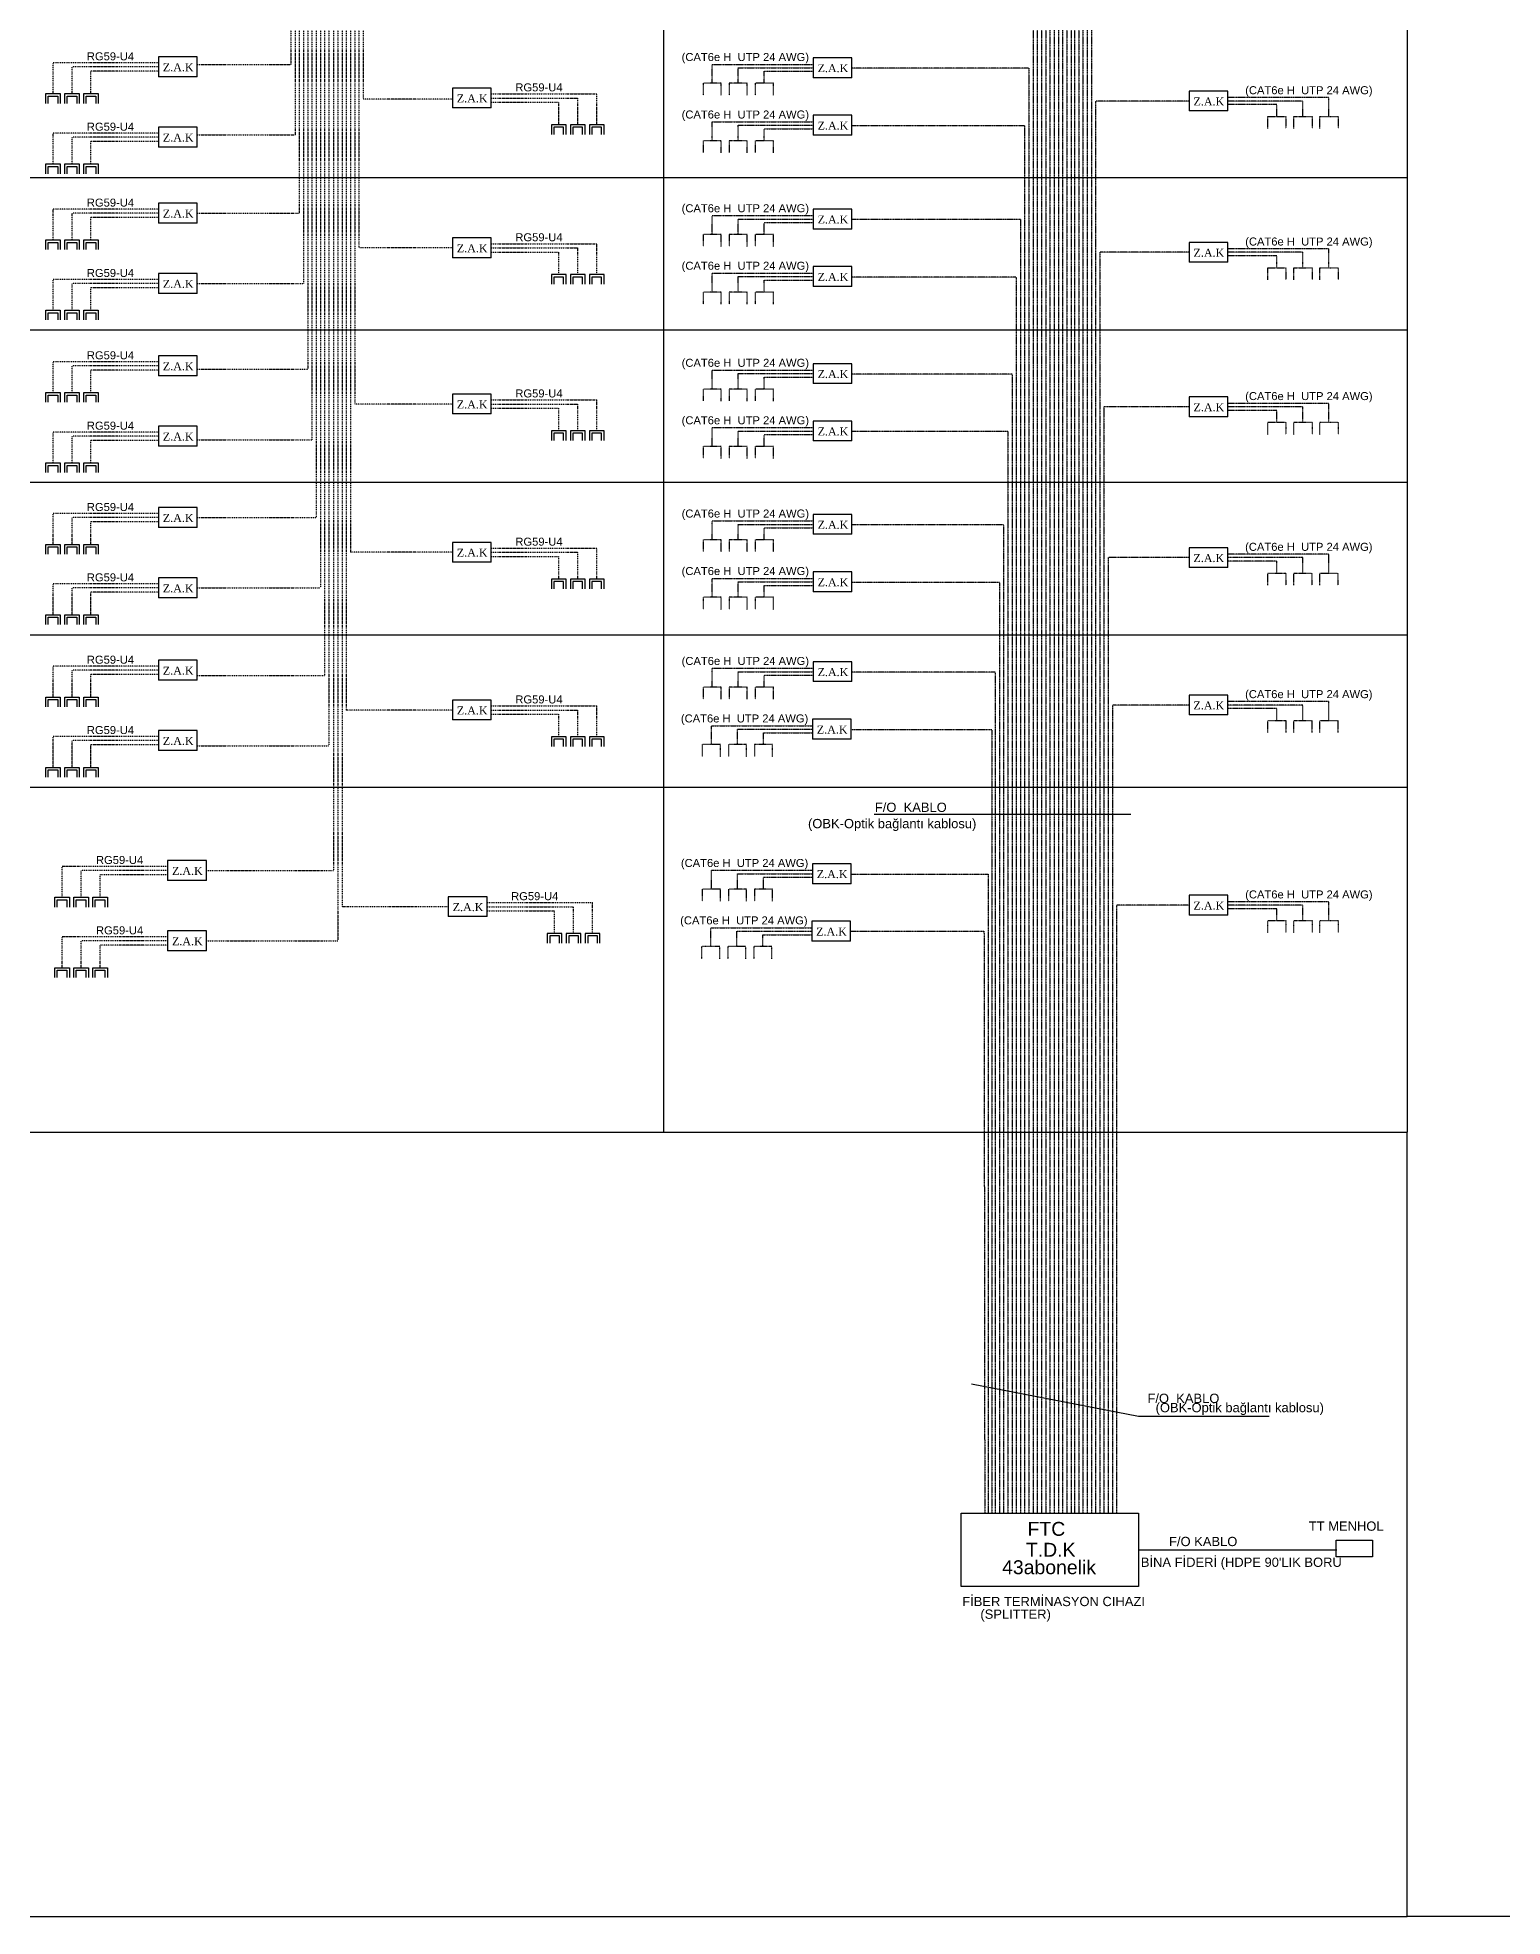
# Model space of a CAD drawing. Header units: millimetres. Extents: x 3395 to 31170, y 2853 to 7104.
# Drawn here: x 23664 to 25769, y 2853 to 5553 of the extents above; entities that cross this region are included whole.
import ezdxf

# ---------------------------------------------------------------- set-up
doc = ezdxf.new("R2010")
doc.units = ezdxf.units.MM
doc.linetypes.add('DASHDOTX2', pattern=[50.8, 25.4, -12.7, 0, -12.7])
doc.linetypes.add('DIVIDE', pattern=[1.25, 0.5, -0.25, 0, -0.25, 0, -0.25])
for name, color, linetype in [('AnaHat', 11, 'Continuous'), ('NORMAL', 70, 'Continuous'), ('Telefon', 3, 'DIVIDE'), ('Televizyon', 255, 'DASHDOTX2'), ('YazılarY.', 7, 'Continuous')]:
    doc.layers.add(name, color=color, linetype=linetype)
doc.layers.add('Tablo', color=7, linetype='Continuous', true_color=0xff7f7f)
doc.styles.add('ALT', font='times.ttf', dxfattribs={"height": 20})
doc.styles.get("Standard").update_dxf_attribs({"font": 'arial.ttf'})
doc.styles.add('TXTX', font='arial.ttf')

# ---------------------------------------------------------------- blocks, each defined once
blk = doc.blocks.new('ZAK')
at = {"layer": 'NORMAL'}
for p, q in [((45204.5, -30454), (45158.5, -30454)), ((45158.5, -30454), (45158.5, -30477.6)), ((45204.5, -30477.6), (45204.5, -30454)), ((45204.5, -30477.6), (45158.5, -30477.6))]:
    blk.add_line(p, q, dxfattribs=at)
at = {"layer": 'NORMAL', "style": 'ALT'}
blk.add_text('Z.A.K', height=9.45, dxfattribs=at).set_placement((45163.7, -30471))

msp = doc.modelspace()

# ---------------------------------------------------------------- linework, layer by layer
at = {"layer": 'AnaHat'}
msp.add_lwpolyline([(25631.8, 7103.9), (31170.4, 7103.9), (31170.4, 2853.1), (25631.8, 2853.1)], dxfattribs=at)
at = {"layer": 'Tablo', "linetype": 'ByBlock'}
for p, q in [((24563.4, 7103.9), (24563.4, 3979.8)), ((25631.8, 7103.9), (25631.8, 3979.8)), ((17488.7, 5351.9), (25631.8, 5351.9)), ((17488.7, 5132.9), (25631.8, 5132.9)), ((17488.7, 4913.9), (25631.8, 4913.9)), ((17488.7, 4694.9), (25631.8, 4694.9)), ((17488.7, 4475.9), (25631.8, 4475.9)), ((17488.7, 3979.8), (25631.8, 3979.8))]:
    msp.add_line(p, q, dxfattribs=at)
at = {"layer": 'Tablo', "color": 11, "true_color": 0xff8088}
for p, q in [((25631.8, 2853.1), (25631.8, 3979.8)), ((17488.7, 2853.1), (25631.8, 2853.1))]:
    msp.add_line(p, q, dxfattribs=at)
at = {"layer": 'Telefon', "ltscale": 0.05}
for p, q in [((25148.9, 6611.8), (25148.9, 3432.4)), ((25153.9, 6564.8), (25153.9, 3432.4)), ((25142.8, 6529.2), (25142.8, 3432.4)), ((25136.8, 6392.5), (25136.8, 3432.4)), ((25159.9, 6345.4), (25159.9, 3432.4)), ((25130.7, 6309.9), (25130.7, 3432.4)), ((25124.7, 6173.1), (25124.7, 3432.4)), ((25166, 6126.1), (25166, 3432.4)), ((25118.6, 6090.5), (25118.6, 3432.4)), ((25112.6, 5949), (25112.6, 3432.4)), ((25172, 5901.9), (25172, 3432.4)), ((25106.5, 5866.4), (25106.5, 3432.4)), ((25100.5, 5729.8), (25100.5, 3432.4)), ((25178.1, 5682.7), (25178.1, 3432.4)), ((25094.4, 5647.2), (25094.4, 3432.4)), ((24633.4, 5514.4), (24778.6, 5514.4)), ((24670.8, 5509.4), (24778.6, 5509.4)), ((25088.4, 5508.7), (24834.2, 5508.7)), ((25088.4, 5508.7), (25088.4, 3432.4)), ((24708.2, 5504.4), (24778.6, 5504.4)), ((25184.1, 5461.6), (25184.1, 3432.4)), ((25318.5, 5461.6), (25184.1, 5461.6)), ((25519.4, 5466.6), (25374.2, 5466.6)), ((25482, 5461.6), (25374.2, 5461.6)), ((25444.6, 5456.6), (25374.2, 5456.6)), ((24633.4, 5431.8), (24778.6, 5431.8)), ((24670.8, 5426.8), (24778.6, 5426.8)), ((24708.2, 5421.8), (24778.6, 5421.8)), ((25082.3, 5426.1), (24834.2, 5426.1)), ((25082.3, 5426.1), (25082.3, 3432.4)), ((24633.4, 5297), (24778.6, 5297)), ((24670.8, 5292), (24778.6, 5292)), ((24708.2, 5287), (24778.6, 5287)), ((25076.3, 5291.3), (24834.2, 5291.3)), ((25076.3, 5291.3), (25076.3, 3432.4)), ((25190.2, 5244.3), (25190.2, 3432.4)), ((25318.5, 5244.3), (25190.2, 5244.3)), ((25519.4, 5249.3), (25374.2, 5249.3)), ((25482, 5244.3), (25374.2, 5244.3)), ((25444.6, 5239.3), (25374.2, 5239.3)), ((24633.4, 5214.5), (24778.6, 5214.5)), ((24670.8, 5209.5), (24778.6, 5209.5)), ((24708.2, 5204.5), (24778.6, 5204.5)), ((25070.2, 5208.7), (24834.2, 5208.7)), ((25070.2, 5208.7), (25070.2, 3432.4)), ((24633.4, 5075), (24778.6, 5075)), ((24670.8, 5070), (24778.6, 5070)), ((24708.2, 5065), (24778.6, 5065)), ((25064.2, 5069.3), (24834.2, 5069.3)), ((25064.2, 5069.3), (25064.2, 3432.4)), ((25196.2, 5022.2), (25196.2, 3432.4)), ((25318.5, 5022.2), (25196.2, 5022.2)), ((25519.4, 5027.2), (25374.2, 5027.2)), ((25482, 5022.2), (25374.2, 5022.2)), ((25444.6, 5017.2), (25374.2, 5017.2)), ((24633.4, 4992.4), (24778.6, 4992.4)), ((24670.8, 4987.4), (24778.6, 4987.4)), ((24708.2, 4982.4), (24778.6, 4982.4)), ((25058.1, 4986.7), (24834.2, 4986.7)), ((25058.1, 4986.7), (25058.1, 3432.4)), ((24633.4, 4858.3), (24778.6, 4858.3)), ((24670.8, 4853.3), (24778.6, 4853.3)), ((24708.2, 4848.3), (24778.6, 4848.3)), ((25052.1, 4852.6), (24834.2, 4852.6)), ((25052.1, 4852.6), (25052.1, 3432.4)), ((25519.4, 4810.6), (25374.2, 4810.6)), ((25202.3, 4805.6), (25202.3, 3432.4)), ((25318.5, 4805.6), (25202.3, 4805.6)), ((25481.9, 4805.6), (25374.2, 4805.6)), ((25444.5, 4800.6), (25374.2, 4800.6)), ((24633.4, 4775.7), (24778.6, 4775.7)), ((24670.8, 4770.7), (24778.6, 4770.7)), ((24708.2, 4765.7), (24778.6, 4765.7)), ((25046, 4770), (24834.2, 4770)), ((25046, 4770), (25046, 3432.4)), ((24633.4, 4646.6), (24778.6, 4646.6)), ((24670.8, 4641.6), (24778.6, 4641.6)), ((24708.2, 4636.6), (24778.6, 4636.6)), ((25040, 4640.9), (24834.2, 4640.9)), ((25040, 4640.9), (25040, 3432.4)), ((25208.3, 4593.8), (25208.3, 3432.4)), ((25318.5, 4593.8), (25208.3, 4593.8)), ((25519.4, 4598.8), (25374.2, 4598.8)), ((25481.9, 4593.8), (25374.2, 4593.8)), ((24632.3, 4564), (24777.5, 4564)), ((25444.5, 4588.8), (25374.2, 4588.8)), ((24669.8, 4559), (24777.5, 4559)), ((24707.2, 4554), (24777.5, 4554)), ((25035, 4558.3), (24833.2, 4558.3)), ((25035, 4558.3), (25035, 3432.4)), ((24632.3, 4356.3), (24777.5, 4356.3)), ((24669.8, 4351.3), (24777.5, 4351.3)), ((24833.2, 4350.6), (25030, 4350.6)), ((25030, 4350.6), (25030, 3432.4)), ((24707.2, 4346.3), (24777.5, 4346.3)), ((25214.4, 4306.1), (25214.4, 3432.4)), ((25318.6, 4306.1), (25214.4, 4306.1)), ((25519.4, 4311.1), (25374.2, 4311.1)), ((25482, 4306.1), (25374.2, 4306.1)), ((25444.6, 4301.1), (25374.2, 4301.1)), ((24631.3, 4273.7), (24776.5, 4273.7)), ((24668.7, 4268.7), (24776.5, 4268.7)), ((24832.2, 4268.7), (25023.9, 4268.7)), ((25023.9, 4268.7), (25025, 3432.4)), ((24706.2, 4263.7), (24776.5, 4263.7))]:
    msp.add_line(p, q, dxfattribs=at)
at = {"layer": 'Telefon'}
for p, q in [((24633.4, 5487.3), (24633.4, 5514.4)), ((24670.8, 5487.3), (24670.8, 5509.4)), ((24646.4, 5487.3), (24620.3, 5487.3)), ((24620.3, 5487.3), (24620.3, 5469.9)), ((24646.4, 5469.9), (24646.4, 5487.3)), ((24683.9, 5487.3), (24657.7, 5487.3)), ((24657.7, 5487.3), (24657.7, 5469.9)), ((24683.9, 5469.9), (24683.9, 5487.3)), ((24695.2, 5487.3), (24695.2, 5469.9)), ((24721.3, 5487.3), (24695.2, 5487.3)), ((24708.2, 5487.3), (24708.2, 5504.4)), ((24721.3, 5469.9), (24721.3, 5487.3)), ((25444.6, 5439.5), (25444.6, 5456.6)), ((25482, 5439.5), (25482, 5461.6)), ((25519.4, 5439.5), (25519.4, 5466.6)), ((24633.4, 5404.7), (24633.4, 5431.8)), ((24670.8, 5404.7), (24670.8, 5426.8)), ((25431.5, 5422.1), (25431.5, 5439.5)), ((25431.5, 5439.5), (25457.6, 5439.5)), ((25457.6, 5439.5), (25457.6, 5422.1)), ((25468.9, 5439.5), (25495.1, 5439.5)), ((25468.9, 5422.1), (25468.9, 5439.5)), ((25495.1, 5439.5), (25495.1, 5422.1)), ((25506.4, 5439.5), (25532.5, 5439.5)), ((25506.4, 5422.1), (25506.4, 5439.5)), ((25532.5, 5439.5), (25532.5, 5422.1)), ((24646.4, 5404.7), (24620.3, 5404.7)), ((24620.3, 5404.7), (24620.3, 5387.3)), ((24646.4, 5387.3), (24646.4, 5404.7)), ((24683.9, 5404.7), (24657.7, 5404.7)), ((24657.7, 5404.7), (24657.7, 5387.3)), ((24683.9, 5387.3), (24683.9, 5404.7)), ((24695.2, 5404.7), (24695.2, 5387.3)), ((24721.3, 5404.7), (24695.2, 5404.7)), ((24708.2, 5404.7), (24708.2, 5421.8)), ((24721.3, 5387.3), (24721.3, 5404.7)), ((24633.4, 5269.9), (24633.4, 5297)), ((24670.8, 5269.9), (24670.8, 5292)), ((24646.4, 5269.9), (24620.3, 5269.9)), ((24620.3, 5269.9), (24620.3, 5252.5)), ((24646.4, 5252.5), (24646.4, 5269.9)), ((24683.9, 5269.9), (24657.7, 5269.9)), ((24657.7, 5269.9), (24657.7, 5252.5)), ((24683.9, 5252.5), (24683.9, 5269.9)), ((24695.2, 5269.9), (24695.2, 5252.5)), ((24721.3, 5269.9), (24695.2, 5269.9)), ((24708.2, 5269.9), (24708.2, 5287)), ((24721.3, 5252.5), (24721.3, 5269.9)), ((25444.6, 5222.2), (25444.6, 5239.3)), ((25482, 5222.2), (25482, 5244.3)), ((25519.4, 5222.2), (25519.4, 5249.3)), ((24633.4, 5187.3), (24633.4, 5214.5)), ((25431.5, 5204.7), (25431.5, 5222.2)), ((25431.5, 5222.2), (25457.6, 5222.2)), ((25457.6, 5222.2), (25457.6, 5204.7)), ((25468.9, 5222.2), (25495.1, 5222.2)), ((25468.9, 5204.7), (25468.9, 5222.2)), ((25495.1, 5222.2), (25495.1, 5204.7)), ((25506.4, 5222.2), (25532.5, 5222.2)), ((25506.4, 5204.7), (25506.4, 5222.2)), ((25532.5, 5222.2), (25532.5, 5204.7)), ((24646.4, 5187.3), (24620.3, 5187.3)), ((24620.3, 5187.3), (24620.3, 5169.9)), ((24646.4, 5169.9), (24646.4, 5187.3)), ((24683.9, 5187.3), (24657.7, 5187.3)), ((24657.7, 5187.3), (24657.7, 5169.9)), ((24670.8, 5187.3), (24670.8, 5209.5)), ((24683.9, 5169.9), (24683.9, 5187.3)), ((24695.2, 5187.3), (24695.2, 5169.9)), ((24721.3, 5187.3), (24695.2, 5187.3)), ((24708.2, 5187.3), (24708.2, 5204.5)), ((24721.3, 5169.9), (24721.3, 5187.3)), ((24633.4, 5047.9), (24633.4, 5075)), ((24670.8, 5047.9), (24670.8, 5070)), ((24708.2, 5047.9), (24708.2, 5065)), ((24646.4, 5047.9), (24620.3, 5047.9)), ((24620.3, 5047.9), (24620.3, 5030.5)), ((24646.4, 5030.5), (24646.4, 5047.9)), ((24683.9, 5047.9), (24657.7, 5047.9)), ((24657.7, 5047.9), (24657.7, 5030.5)), ((24683.9, 5030.5), (24683.9, 5047.9)), ((24695.2, 5047.9), (24695.2, 5030.5)), ((24721.3, 5047.9), (24695.2, 5047.9)), ((24721.3, 5030.5), (24721.3, 5047.9)), ((25482, 5000.1), (25482, 5022.2)), ((25519.4, 5000.1), (25519.4, 5027.2)), ((25431.5, 4982.7), (25431.5, 5000.1)), ((25431.5, 5000.1), (25457.6, 5000.1)), ((25444.6, 5000.1), (25444.6, 5017.2)), ((25457.6, 5000.1), (25457.6, 4982.7)), ((25468.9, 5000.1), (25495.1, 5000.1)), ((25468.9, 4982.7), (25468.9, 5000.1)), ((25495.1, 5000.1), (25495.1, 4982.7)), ((25506.4, 5000.1), (25532.5, 5000.1)), ((25506.4, 4982.7), (25506.4, 5000.1)), ((25532.5, 5000.1), (25532.5, 4982.7)), ((24633.4, 4965.3), (24633.4, 4992.4)), ((24670.8, 4965.3), (24670.8, 4987.4)), ((24708.2, 4965.3), (24708.2, 4982.4)), ((24646.4, 4965.3), (24620.3, 4965.3)), ((24620.3, 4965.3), (24620.3, 4947.9)), ((24646.4, 4947.9), (24646.4, 4965.3)), ((24683.9, 4965.3), (24657.7, 4965.3)), ((24657.7, 4965.3), (24657.7, 4947.9)), ((24683.9, 4947.9), (24683.9, 4965.3)), ((24695.2, 4965.3), (24695.2, 4947.9)), ((24721.3, 4965.3), (24695.2, 4965.3)), ((24721.3, 4947.9), (24721.3, 4965.3)), ((24633.4, 4831.2), (24633.4, 4858.3)), ((24670.8, 4831.2), (24670.8, 4853.3)), ((24708.2, 4831.2), (24708.2, 4848.3)), ((24646.4, 4831.2), (24620.3, 4831.2)), ((24620.3, 4831.2), (24620.3, 4813.8)), ((24646.4, 4813.8), (24646.4, 4831.2)), ((24683.9, 4831.2), (24657.7, 4831.2)), ((24657.7, 4831.2), (24657.7, 4813.8)), ((24683.9, 4813.8), (24683.9, 4831.2)), ((24695.2, 4831.2), (24695.2, 4813.8)), ((24721.3, 4831.2), (24695.2, 4831.2)), ((24721.3, 4813.8), (24721.3, 4831.2)), ((25519.4, 4783.5), (25519.4, 4810.6)), ((25431.4, 4766), (25431.4, 4783.5)), ((25431.4, 4783.5), (25457.6, 4783.5)), ((25444.5, 4783.5), (25444.5, 4800.6)), ((25457.6, 4783.5), (25457.6, 4766)), ((25468.9, 4783.5), (25495, 4783.5)), ((25468.9, 4766), (25468.9, 4783.5)), ((25481.9, 4783.5), (25481.9, 4805.6)), ((25495, 4783.5), (25495, 4766)), ((25506.3, 4783.5), (25532.4, 4783.5)), ((25506.3, 4766), (25506.3, 4783.5)), ((25532.4, 4783.5), (25532.4, 4766)), ((24633.4, 4748.6), (24633.4, 4775.7)), ((24670.8, 4748.6), (24670.8, 4770.7)), ((24708.2, 4748.6), (24708.2, 4765.7)), ((24646.4, 4748.6), (24620.3, 4748.6)), ((24620.3, 4748.6), (24620.3, 4731.2)), ((24646.4, 4731.2), (24646.4, 4748.6)), ((24683.9, 4748.6), (24657.7, 4748.6)), ((24657.7, 4748.6), (24657.7, 4731.2)), ((24683.9, 4731.2), (24683.9, 4748.6)), ((24695.2, 4748.6), (24695.2, 4731.2)), ((24721.3, 4748.6), (24695.2, 4748.6)), ((24721.3, 4731.2), (24721.3, 4748.6)), ((24633.4, 4619.5), (24633.4, 4646.6)), ((24646.4, 4619.5), (24620.3, 4619.5)), ((24620.3, 4619.5), (24620.3, 4602.1)), ((24646.4, 4602.1), (24646.4, 4619.5)), ((24683.9, 4619.5), (24657.7, 4619.5)), ((24657.7, 4619.5), (24657.7, 4602.1)), ((24670.8, 4619.5), (24670.8, 4641.6)), ((24683.9, 4602.1), (24683.9, 4619.5)), ((24695.2, 4619.5), (24695.2, 4602.1)), ((24721.3, 4619.5), (24695.2, 4619.5)), ((24708.2, 4619.5), (24708.2, 4636.6)), ((24721.3, 4602.1), (24721.3, 4619.5)), ((25481.9, 4571.7), (25481.9, 4593.8)), ((25519.4, 4571.7), (25519.4, 4598.8)), ((24632.3, 4536.9), (24632.3, 4564)), ((25431.4, 4554.3), (25431.4, 4571.7)), ((25431.4, 4571.7), (25457.6, 4571.7)), ((25444.5, 4571.7), (25444.5, 4588.8)), ((25457.6, 4571.7), (25457.6, 4554.3)), ((25468.9, 4571.7), (25495, 4571.7)), ((25468.9, 4554.3), (25468.9, 4571.7)), ((25495, 4571.7), (25495, 4554.3)), ((25506.3, 4571.7), (25532.4, 4571.7)), ((25506.3, 4554.3), (25506.3, 4571.7)), ((25532.4, 4571.7), (25532.4, 4554.3)), ((24645.4, 4536.9), (24619.3, 4536.9)), ((24619.3, 4536.9), (24619.3, 4519.5)), ((24645.4, 4519.5), (24645.4, 4536.9)), ((24682.8, 4536.9), (24656.7, 4536.9)), ((24656.7, 4536.9), (24656.7, 4519.5)), ((24669.8, 4536.9), (24669.8, 4559)), ((24682.8, 4519.5), (24682.8, 4536.9)), ((24694.1, 4536.9), (24694.1, 4519.5)), ((24720.3, 4536.9), (24694.1, 4536.9)), ((24707.2, 4536.9), (24707.2, 4554)), ((24720.3, 4519.5), (24720.3, 4536.9)), ((24632.3, 4329.2), (24632.3, 4356.3)), ((24669.8, 4329.2), (24669.8, 4351.3)), ((24645.4, 4329.2), (24619.3, 4329.2)), ((24619.3, 4329.2), (24619.3, 4311.8)), ((24645.4, 4311.8), (24645.4, 4329.2)), ((24682.8, 4329.2), (24656.7, 4329.2)), ((24656.7, 4329.2), (24656.7, 4311.8)), ((24682.8, 4311.8), (24682.8, 4329.2)), ((24694.1, 4329.2), (24694.1, 4311.8)), ((24720.3, 4329.2), (24694.1, 4329.2)), ((24707.2, 4329.2), (24707.2, 4346.3)), ((24720.3, 4311.8), (24720.3, 4329.2)), ((25444.6, 4284), (25444.6, 4301.1)), ((25482, 4284), (25482, 4306.1)), ((25519.4, 4284), (25519.4, 4311.1)), ((24631.3, 4246.6), (24631.3, 4273.7)), ((24668.7, 4246.6), (24668.7, 4268.7)), ((25431.5, 4266.6), (25431.5, 4284)), ((25431.5, 4284), (25457.6, 4284)), ((25457.6, 4284), (25457.6, 4266.6)), ((25468.9, 4284), (25495.1, 4284)), ((25468.9, 4266.6), (25468.9, 4284)), ((25495.1, 4284), (25495.1, 4266.6)), ((25506.4, 4284), (25532.5, 4284)), ((25506.4, 4266.6), (25506.4, 4284)), ((25532.5, 4284), (25532.5, 4266.6)), ((24644.4, 4246.6), (24618.2, 4246.6)), ((24618.2, 4246.6), (24618.2, 4229.2)), ((24644.4, 4229.2), (24644.4, 4246.6)), ((24681.8, 4246.6), (24655.7, 4246.6)), ((24655.7, 4246.6), (24655.7, 4229.2)), ((24681.8, 4229.2), (24681.8, 4246.6)), ((24693.1, 4246.6), (24693.1, 4229.2)), ((24719.2, 4246.6), (24693.1, 4246.6)), ((24706.2, 4246.6), (24706.2, 4263.7)), ((24719.2, 4229.2), (24719.2, 4246.6))]:
    msp.add_line(p, q, dxfattribs=at)
at = {"layer": 'Televizyon', "ltscale": 0.05}
for p, q in [((24028.2, 6697.2), (24028.2, 5514.2)), ((24034.3, 6697.2), (24034.3, 5413.2)), ((24040.3, 6697.2), (24040.3, 5300.6)), ((24046.4, 6697.2), (24046.4, 5199.5)), ((24052.4, 6697.2), (24052.4, 5076.2)), ((24058.5, 6697.2), (24058.5, 4975.1)), ((24064.5, 6697.2), (24064.5, 4863.2)), ((24070.6, 6697.2), (24070.6, 4762.1)), ((24076.6, 6697.2), (24076.6, 4636.4)), ((24082.7, 6697.2), (24082.7, 4535.4)), ((24089.7, 6697.2), (24089.7, 4356)), ((24095.8, 6697.2), (24095.8, 4254.9)), ((24101.8, 6697.2), (24101.8, 4303.9)), ((24107.9, 6697.2), (24107.9, 4586.6)), ((24113.9, 6697.2), (24113.9, 4813.3)), ((24120, 6697.2), (24120, 5026.3)), ((24126, 6697.2), (24126, 5250.7)), ((24132.1, 6697.2), (24132.1, 5464.3)), ((23686.6, 5472.3), (23686.6, 5516.7)), ((23838.1, 5516.7), (23686.6, 5516.7)), ((23713.9, 5472.3), (23713.9, 5510.7)), ((23838.1, 5510.7), (23713.9, 5510.7)), ((23893.8, 5514.2), (24028.2, 5514.2)), ((23741.1, 5472.3), (23741.1, 5504.6)), ((23838.1, 5504.6), (23741.1, 5504.6)), ((24260.4, 5464.3), (24132.1, 5464.3)), ((24316.1, 5472.1), (24467.7, 5472.1)), ((24316.1, 5466), (24440.4, 5466)), ((24316.1, 5460), (24413.1, 5460)), ((24413.1, 5427.7), (24413.1, 5460)), ((24440.4, 5427.7), (24440.4, 5466)), ((24467.7, 5427.7), (24467.7, 5472.1)), ((23686.6, 5371.3), (23686.6, 5415.7)), ((23838.1, 5415.7), (23686.6, 5415.7)), ((23713.9, 5371.3), (23713.9, 5409.6)), ((23838.1, 5409.6), (23713.9, 5409.6)), ((23741.1, 5371.3), (23741.1, 5403.6)), ((23838.1, 5403.6), (23741.1, 5403.6)), ((23893.8, 5413.2), (24034.3, 5413.2)), ((23686.6, 5262.1), (23686.6, 5306.5)), ((23838.1, 5306.5), (23686.6, 5306.5)), ((23713.9, 5262.1), (23713.9, 5300.5)), ((23838.1, 5300.5), (23713.9, 5300.5)), ((23741.1, 5262.1), (23741.1, 5294.4)), ((23838.1, 5294.4), (23741.1, 5294.4)), ((23893.8, 5300.6), (24040.3, 5300.6)), ((24260.4, 5250.7), (24126, 5250.7)), ((24316.1, 5256.7), (24467.7, 5256.7)), ((24316.1, 5250.7), (24440.4, 5250.7)), ((24316.1, 5244.6), (24413.1, 5244.6)), ((24413.1, 5212.3), (24413.1, 5244.6)), ((24440.4, 5212.3), (24440.4, 5250.7)), ((24467.7, 5212.3), (24467.7, 5256.7)), ((23686.6, 5161), (23686.6, 5205.4)), ((23838.1, 5205.4), (23686.6, 5205.4)), ((23713.9, 5161), (23713.9, 5199.4)), ((23838.1, 5199.4), (23713.9, 5199.4)), ((23741.1, 5161), (23741.1, 5193.3)), ((23838.1, 5193.3), (23741.1, 5193.3)), ((23893.8, 5199.5), (24046.4, 5199.5)), ((23686.6, 5042.7), (23686.6, 5087.1)), ((23838.1, 5087.1), (23686.6, 5087.1)), ((23713.9, 5042.7), (23713.9, 5081.1)), ((23838.1, 5081.1), (23713.9, 5081.1)), ((23893.8, 5076.2), (24052.4, 5076.2)), ((23741.1, 5042.7), (23741.1, 5075)), ((23838.1, 5075), (23741.1, 5075)), ((24260.4, 5026.3), (24120, 5026.3)), ((24316.1, 5032.3), (24467.7, 5032.3)), ((24316.1, 5026.3), (24440.4, 5026.3)), ((24440.4, 4987.9), (24440.4, 5026.3)), ((24467.7, 4987.9), (24467.7, 5032.3)), ((24316.1, 5020.2), (24413.1, 5020.2)), ((24413.1, 4987.9), (24413.1, 5020.2)), ((23686.6, 4941.6), (23686.6, 4986.1)), ((23838.1, 4986.1), (23686.6, 4986.1)), ((23713.9, 4941.6), (23713.9, 4980)), ((23838.1, 4980), (23713.9, 4980)), ((23741.1, 4941.6), (23741.1, 4974)), ((23838.1, 4974), (23741.1, 4974)), ((23893.8, 4975.1), (24058.5, 4975.1)), ((23686.6, 4824.7), (23686.6, 4869.1)), ((23838.1, 4869.1), (23686.6, 4869.1)), ((23713.9, 4824.7), (23713.9, 4863.1)), ((23838.1, 4863.1), (23713.9, 4863.1)), ((23893.8, 4863.2), (24064.5, 4863.2)), ((23741.1, 4824.7), (23741.1, 4857)), ((23838.1, 4857), (23741.1, 4857)), ((24260.4, 4813.3), (24113.9, 4813.3)), ((24316.1, 4819.3), (24467.7, 4819.3)), ((24316.1, 4813.3), (24440.4, 4813.3)), ((24316.1, 4807.2), (24413.1, 4807.2)), ((24413.1, 4774.9), (24413.1, 4807.2)), ((24440.4, 4774.9), (24440.4, 4813.3)), ((24467.7, 4774.9), (24467.7, 4819.3)), ((23686.6, 4723.6), (23686.6, 4768)), ((23838.1, 4768), (23686.6, 4768)), ((23713.9, 4723.6), (23713.9, 4762)), ((23838.1, 4762), (23713.9, 4762)), ((23741.1, 4723.6), (23741.1, 4755.9)), ((23838.1, 4755.9), (23741.1, 4755.9)), ((23893.8, 4762.1), (24070.6, 4762.1)), ((23686.6, 4605.3), (23686.6, 4649.7)), ((23838.1, 4649.7), (23686.6, 4649.7)), ((23713.9, 4605.3), (23713.9, 4643.7)), ((23838.1, 4643.7), (23713.9, 4643.7)), ((23741.1, 4605.3), (23741.1, 4637.6)), ((23838.1, 4637.6), (23741.1, 4637.6)), ((23893.8, 4636.4), (24076.6, 4636.4)), ((24316.1, 4592.6), (24467.7, 4592.6)), ((24467.7, 4548.2), (24467.7, 4592.6)), ((24260.4, 4586.6), (24107.9, 4586.6)), ((24316.1, 4586.6), (24440.4, 4586.6)), ((24316.1, 4580.5), (24413.1, 4580.5)), ((24413.1, 4548.2), (24413.1, 4580.5)), ((24440.4, 4548.2), (24440.4, 4586.6)), ((23686.6, 4504.2), (23686.6, 4548.7)), ((23838.1, 4548.7), (23686.6, 4548.7)), ((23713.9, 4504.2), (23713.9, 4542.6)), ((23838.1, 4542.6), (23713.9, 4542.6)), ((23741.1, 4504.2), (23741.1, 4536.6)), ((23838.1, 4536.6), (23741.1, 4536.6)), ((23893.8, 4535.4), (24082.7, 4535.4)), ((23699.7, 4317.5), (23699.7, 4361.9)), ((23851.2, 4361.9), (23699.7, 4361.9)), ((23727, 4317.5), (23727, 4355.8)), ((23851.2, 4355.8), (23727, 4355.8)), ((23754.2, 4317.5), (23754.2, 4349.8)), ((23851.2, 4349.8), (23754.2, 4349.8)), ((23906.9, 4356), (24089.7, 4356)), ((24254.4, 4303.9), (24101.8, 4303.9)), ((24310, 4310), (24461.6, 4310)), ((24310, 4303.9), (24434.3, 4303.9)), ((24310, 4297.9), (24407, 4297.9)), ((24407, 4265.6), (24407, 4297.9)), ((24434.3, 4265.6), (24434.3, 4303.9)), ((24461.6, 4265.6), (24461.6, 4310)), ((23699.7, 4216.4), (23699.7, 4260.8)), ((23851.2, 4260.8), (23699.7, 4260.8)), ((23727, 4216.4), (23727, 4254.8)), ((23851.2, 4254.8), (23727, 4254.8)), ((23754.2, 4216.4), (23754.2, 4248.7)), ((23851.2, 4248.7), (23754.2, 4248.7)), ((23906.9, 4254.9), (24095.8, 4254.9))]:
    msp.add_line(p, q, dxfattribs=at)
at = {"layer": 'Televizyon'}
for p, q in [((23676.1, 5458.4), (23676.1, 5472.3)), ((23676.1, 5472.3), (23697, 5472.3)), ((23679.6, 5468.8), (23693.5, 5468.8)), ((23679.6, 5458.4), (23679.6, 5468.8)), ((23693.5, 5468.8), (23693.5, 5458.4)), ((23697, 5472.3), (23697, 5458.4)), ((23703.4, 5458.4), (23703.4, 5472.3)), ((23703.4, 5472.3), (23724.3, 5472.3)), ((23706.9, 5468.8), (23720.8, 5468.8)), ((23706.9, 5458.4), (23706.9, 5468.8)), ((23720.8, 5468.8), (23720.8, 5458.4)), ((23724.3, 5472.3), (23724.3, 5458.4)), ((23730.7, 5458.4), (23730.7, 5472.3)), ((23730.7, 5472.3), (23751.6, 5472.3)), ((23734.2, 5468.8), (23748.1, 5468.8)), ((23734.2, 5458.4), (23734.2, 5468.8)), ((23748.1, 5468.8), (23748.1, 5458.4)), ((23751.6, 5472.3), (23751.6, 5458.4)), ((24402.6, 5427.7), (24402.6, 5413.7)), ((24423.5, 5427.7), (24402.6, 5427.7)), ((24423.5, 5413.7), (24423.5, 5427.7)), ((24429.9, 5427.7), (24429.9, 5413.7)), ((24450.8, 5427.7), (24429.9, 5427.7)), ((24450.8, 5413.7), (24450.8, 5427.7)), ((24457.2, 5427.7), (24457.2, 5413.7)), ((24478.1, 5427.7), (24457.2, 5427.7)), ((24478.1, 5413.7), (24478.1, 5427.7)), ((24420, 5424.2), (24406.1, 5424.2)), ((24406.1, 5424.2), (24406.1, 5413.7)), ((24420, 5413.7), (24420, 5424.2)), ((24447.3, 5424.2), (24433.4, 5424.2)), ((24433.4, 5424.2), (24433.4, 5413.7)), ((24447.3, 5413.7), (24447.3, 5424.2)), ((24474.6, 5424.2), (24460.7, 5424.2)), ((24460.7, 5424.2), (24460.7, 5413.7)), ((24474.6, 5413.7), (24474.6, 5424.2)), ((23676.1, 5357.3), (23676.1, 5371.3)), ((23676.1, 5371.3), (23697, 5371.3)), ((23679.6, 5367.8), (23693.5, 5367.8)), ((23679.6, 5357.3), (23679.6, 5367.8)), ((23693.5, 5367.8), (23693.5, 5357.3)), ((23697, 5371.3), (23697, 5357.3)), ((23703.4, 5357.3), (23703.4, 5371.3)), ((23703.4, 5371.3), (23724.3, 5371.3)), ((23706.9, 5367.8), (23720.8, 5367.8)), ((23706.9, 5357.3), (23706.9, 5367.8)), ((23720.8, 5367.8), (23720.8, 5357.3)), ((23724.3, 5371.3), (23724.3, 5357.3)), ((23730.7, 5357.3), (23730.7, 5371.3)), ((23730.7, 5371.3), (23751.6, 5371.3)), ((23734.2, 5367.8), (23748.1, 5367.8)), ((23734.2, 5357.3), (23734.2, 5367.8)), ((23748.1, 5367.8), (23748.1, 5357.3)), ((23751.6, 5371.3), (23751.6, 5357.3)), ((23676.1, 5248.2), (23676.1, 5262.1)), ((23676.1, 5262.1), (23697, 5262.1)), ((23679.6, 5258.6), (23693.5, 5258.6)), ((23679.6, 5248.2), (23679.6, 5258.6)), ((23693.5, 5258.6), (23693.5, 5248.2)), ((23697, 5262.1), (23697, 5248.2)), ((23703.4, 5248.2), (23703.4, 5262.1)), ((23703.4, 5262.1), (23724.3, 5262.1)), ((23706.9, 5258.6), (23720.8, 5258.6)), ((23706.9, 5248.2), (23706.9, 5258.6)), ((23720.8, 5258.6), (23720.8, 5248.2)), ((23724.3, 5262.1), (23724.3, 5248.2)), ((23730.7, 5248.2), (23730.7, 5262.1)), ((23730.7, 5262.1), (23751.6, 5262.1)), ((23734.2, 5258.6), (23748.1, 5258.6)), ((23734.2, 5248.2), (23734.2, 5258.6)), ((23748.1, 5258.6), (23748.1, 5248.2)), ((23751.6, 5262.1), (23751.6, 5248.2)), ((24402.6, 5212.3), (24402.6, 5198.4)), ((24423.5, 5212.3), (24402.6, 5212.3)), ((24423.5, 5198.4), (24423.5, 5212.3)), ((24429.9, 5212.3), (24429.9, 5198.4)), ((24450.8, 5212.3), (24429.9, 5212.3)), ((24450.8, 5198.4), (24450.8, 5212.3)), ((24457.2, 5212.3), (24457.2, 5198.4)), ((24478.1, 5212.3), (24457.2, 5212.3)), ((24478.1, 5198.4), (24478.1, 5212.3)), ((24420, 5208.8), (24406.1, 5208.8)), ((24406.1, 5208.8), (24406.1, 5198.4)), ((24420, 5198.4), (24420, 5208.8)), ((24447.3, 5208.8), (24433.4, 5208.8)), ((24433.4, 5208.8), (24433.4, 5198.4)), ((24447.3, 5198.4), (24447.3, 5208.8)), ((24474.6, 5208.8), (24460.7, 5208.8)), ((24460.7, 5208.8), (24460.7, 5198.4)), ((24474.6, 5198.4), (24474.6, 5208.8)), ((23676.1, 5147.1), (23676.1, 5161)), ((23676.1, 5161), (23697, 5161)), ((23679.6, 5157.5), (23693.5, 5157.5)), ((23679.6, 5147.1), (23679.6, 5157.5)), ((23693.5, 5157.5), (23693.5, 5147.1)), ((23697, 5161), (23697, 5147.1)), ((23703.4, 5147.1), (23703.4, 5161)), ((23703.4, 5161), (23724.3, 5161)), ((23706.9, 5157.5), (23720.8, 5157.5)), ((23706.9, 5147.1), (23706.9, 5157.5)), ((23720.8, 5157.5), (23720.8, 5147.1)), ((23724.3, 5161), (23724.3, 5147.1)), ((23730.7, 5147.1), (23730.7, 5161)), ((23730.7, 5161), (23751.6, 5161)), ((23734.2, 5157.5), (23748.1, 5157.5)), ((23734.2, 5147.1), (23734.2, 5157.5)), ((23748.1, 5157.5), (23748.1, 5147.1)), ((23751.6, 5161), (23751.6, 5147.1)), ((23676.1, 5028.8), (23676.1, 5042.7)), ((23676.1, 5042.7), (23697, 5042.7)), ((23679.6, 5039.2), (23693.5, 5039.2)), ((23679.6, 5028.8), (23679.6, 5039.2)), ((23693.5, 5039.2), (23693.5, 5028.8)), ((23697, 5042.7), (23697, 5028.8)), ((23703.4, 5028.8), (23703.4, 5042.7)), ((23703.4, 5042.7), (23724.3, 5042.7)), ((23706.9, 5039.2), (23720.8, 5039.2)), ((23706.9, 5028.8), (23706.9, 5039.2)), ((23720.8, 5039.2), (23720.8, 5028.8)), ((23724.3, 5042.7), (23724.3, 5028.8)), ((23730.7, 5028.8), (23730.7, 5042.7)), ((23730.7, 5042.7), (23751.6, 5042.7)), ((23734.2, 5039.2), (23748.1, 5039.2)), ((23734.2, 5028.8), (23734.2, 5039.2)), ((23748.1, 5039.2), (23748.1, 5028.8)), ((23751.6, 5042.7), (23751.6, 5028.8)), ((24402.6, 4987.9), (24402.6, 4974)), ((24423.5, 4987.9), (24402.6, 4987.9)), ((24420, 4984.4), (24406.1, 4984.4)), ((24406.1, 4984.4), (24406.1, 4974)), ((24420, 4974), (24420, 4984.4)), ((24423.5, 4974), (24423.5, 4987.9)), ((24429.9, 4987.9), (24429.9, 4974)), ((24450.8, 4987.9), (24429.9, 4987.9)), ((24447.3, 4984.4), (24433.4, 4984.4)), ((24433.4, 4984.4), (24433.4, 4974)), ((24447.3, 4974), (24447.3, 4984.4)), ((24450.8, 4974), (24450.8, 4987.9)), ((24457.2, 4987.9), (24457.2, 4974)), ((24478.1, 4987.9), (24457.2, 4987.9)), ((24474.6, 4984.4), (24460.7, 4984.4)), ((24460.7, 4984.4), (24460.7, 4974)), ((24474.6, 4974), (24474.6, 4984.4)), ((24478.1, 4974), (24478.1, 4987.9)), ((23676.1, 4927.7), (23676.1, 4941.6)), ((23676.1, 4941.6), (23697, 4941.6)), ((23697, 4941.6), (23697, 4927.7)), ((23703.4, 4927.7), (23703.4, 4941.6)), ((23703.4, 4941.6), (23724.3, 4941.6)), ((23724.3, 4941.6), (23724.3, 4927.7)), ((23730.7, 4927.7), (23730.7, 4941.6)), ((23730.7, 4941.6), (23751.6, 4941.6)), ((23751.6, 4941.6), (23751.6, 4927.7)), ((23679.6, 4938.2), (23693.5, 4938.2)), ((23679.6, 4927.7), (23679.6, 4938.2)), ((23693.5, 4938.2), (23693.5, 4927.7)), ((23706.9, 4938.2), (23720.8, 4938.2)), ((23706.9, 4927.7), (23706.9, 4938.2)), ((23720.8, 4938.2), (23720.8, 4927.7)), ((23734.2, 4938.2), (23748.1, 4938.2)), ((23734.2, 4927.7), (23734.2, 4938.2)), ((23748.1, 4938.2), (23748.1, 4927.7)), ((23676.1, 4810.7), (23676.1, 4824.7)), ((23676.1, 4824.7), (23697, 4824.7)), ((23679.6, 4821.2), (23693.5, 4821.2)), ((23679.6, 4810.7), (23679.6, 4821.2)), ((23693.5, 4821.2), (23693.5, 4810.7)), ((23697, 4824.7), (23697, 4810.7)), ((23703.4, 4810.7), (23703.4, 4824.7)), ((23703.4, 4824.7), (23724.3, 4824.7)), ((23706.9, 4821.2), (23720.8, 4821.2)), ((23706.9, 4810.7), (23706.9, 4821.2)), ((23720.8, 4821.2), (23720.8, 4810.7)), ((23724.3, 4824.7), (23724.3, 4810.7)), ((23730.7, 4810.7), (23730.7, 4824.7)), ((23730.7, 4824.7), (23751.6, 4824.7)), ((23734.2, 4821.2), (23748.1, 4821.2)), ((23734.2, 4810.7), (23734.2, 4821.2)), ((23748.1, 4821.2), (23748.1, 4810.7)), ((23751.6, 4824.7), (23751.6, 4810.7)), ((24402.6, 4774.9), (24402.6, 4761)), ((24423.5, 4774.9), (24402.6, 4774.9)), ((24420, 4771.4), (24406.1, 4771.4)), ((24406.1, 4771.4), (24406.1, 4761)), ((24420, 4761), (24420, 4771.4)), ((24423.5, 4761), (24423.5, 4774.9)), ((24429.9, 4774.9), (24429.9, 4761)), ((24450.8, 4774.9), (24429.9, 4774.9)), ((24447.3, 4771.4), (24433.4, 4771.4)), ((24433.4, 4771.4), (24433.4, 4761)), ((24447.3, 4761), (24447.3, 4771.4)), ((24450.8, 4761), (24450.8, 4774.9)), ((24457.2, 4774.9), (24457.2, 4761)), ((24478.1, 4774.9), (24457.2, 4774.9)), ((24474.6, 4771.4), (24460.7, 4771.4)), ((24460.7, 4771.4), (24460.7, 4761)), ((24474.6, 4761), (24474.6, 4771.4)), ((24478.1, 4761), (24478.1, 4774.9)), ((23676.1, 4709.7), (23676.1, 4723.6)), ((23676.1, 4723.6), (23697, 4723.6)), ((23679.6, 4720.1), (23693.5, 4720.1)), ((23679.6, 4709.7), (23679.6, 4720.1)), ((23693.5, 4720.1), (23693.5, 4709.7)), ((23697, 4723.6), (23697, 4709.7)), ((23703.4, 4709.7), (23703.4, 4723.6)), ((23703.4, 4723.6), (23724.3, 4723.6)), ((23706.9, 4720.1), (23720.8, 4720.1)), ((23706.9, 4709.7), (23706.9, 4720.1)), ((23720.8, 4720.1), (23720.8, 4709.7)), ((23724.3, 4723.6), (23724.3, 4709.7)), ((23730.7, 4709.7), (23730.7, 4723.6)), ((23730.7, 4723.6), (23751.6, 4723.6)), ((23734.2, 4720.1), (23748.1, 4720.1)), ((23734.2, 4709.7), (23734.2, 4720.1)), ((23748.1, 4720.1), (23748.1, 4709.7)), ((23751.6, 4723.6), (23751.6, 4709.7)), ((23676.1, 4591.4), (23676.1, 4605.3)), ((23676.1, 4605.3), (23697, 4605.3)), ((23679.6, 4601.8), (23693.5, 4601.8)), ((23679.6, 4591.4), (23679.6, 4601.8)), ((23693.5, 4601.8), (23693.5, 4591.4)), ((23697, 4605.3), (23697, 4591.4)), ((23703.4, 4591.4), (23703.4, 4605.3)), ((23703.4, 4605.3), (23724.3, 4605.3)), ((23706.9, 4601.8), (23720.8, 4601.8)), ((23706.9, 4591.4), (23706.9, 4601.8)), ((23720.8, 4601.8), (23720.8, 4591.4)), ((23724.3, 4605.3), (23724.3, 4591.4)), ((23730.7, 4591.4), (23730.7, 4605.3)), ((23730.7, 4605.3), (23751.6, 4605.3)), ((23734.2, 4601.8), (23748.1, 4601.8)), ((23734.2, 4591.4), (23734.2, 4601.8)), ((23748.1, 4601.8), (23748.1, 4591.4)), ((23751.6, 4605.3), (23751.6, 4591.4)), ((24402.6, 4548.2), (24402.6, 4534.2)), ((24423.5, 4548.2), (24402.6, 4548.2)), ((24420, 4544.7), (24406.1, 4544.7)), ((24406.1, 4544.7), (24406.1, 4534.2)), ((24420, 4534.2), (24420, 4544.7)), ((24423.5, 4534.2), (24423.5, 4548.2)), ((24429.9, 4548.2), (24429.9, 4534.2)), ((24450.8, 4548.2), (24429.9, 4548.2)), ((24447.3, 4544.7), (24433.4, 4544.7)), ((24433.4, 4544.7), (24433.4, 4534.2)), ((24447.3, 4534.2), (24447.3, 4544.7)), ((24450.8, 4534.2), (24450.8, 4548.2)), ((24457.2, 4548.2), (24457.2, 4534.2)), ((24478.1, 4548.2), (24457.2, 4548.2)), ((24474.6, 4544.7), (24460.7, 4544.7)), ((24460.7, 4544.7), (24460.7, 4534.2)), ((24474.6, 4534.2), (24474.6, 4544.7)), ((24478.1, 4534.2), (24478.1, 4548.2)), ((23676.1, 4490.3), (23676.1, 4504.2)), ((23676.1, 4504.2), (23697, 4504.2)), ((23679.6, 4500.8), (23693.5, 4500.8)), ((23679.6, 4490.3), (23679.6, 4500.8)), ((23693.5, 4500.8), (23693.5, 4490.3)), ((23697, 4504.2), (23697, 4490.3)), ((23703.4, 4490.3), (23703.4, 4504.2)), ((23703.4, 4504.2), (23724.3, 4504.2)), ((23706.9, 4500.8), (23720.8, 4500.8)), ((23706.9, 4490.3), (23706.9, 4500.8)), ((23720.8, 4500.8), (23720.8, 4490.3)), ((23724.3, 4504.2), (23724.3, 4490.3)), ((23730.7, 4490.3), (23730.7, 4504.2)), ((23730.7, 4504.2), (23751.6, 4504.2)), ((23734.2, 4500.8), (23748.1, 4500.8)), ((23734.2, 4490.3), (23734.2, 4500.8)), ((23748.1, 4500.8), (23748.1, 4490.3)), ((23751.6, 4504.2), (23751.6, 4490.3)), ((23689.2, 4303.5), (23689.2, 4317.5)), ((23689.2, 4317.5), (23710.1, 4317.5)), ((23692.7, 4314), (23706.6, 4314)), ((23692.7, 4303.5), (23692.7, 4314)), ((23706.6, 4314), (23706.6, 4303.5)), ((23710.1, 4317.5), (23710.1, 4303.5)), ((23716.5, 4303.5), (23716.5, 4317.5)), ((23716.5, 4317.5), (23737.4, 4317.5)), ((23720, 4314), (23733.9, 4314)), ((23720, 4303.5), (23720, 4314)), ((23733.9, 4314), (23733.9, 4303.5)), ((23737.4, 4317.5), (23737.4, 4303.5)), ((23743.8, 4303.5), (23743.8, 4317.5)), ((23743.8, 4317.5), (23764.7, 4317.5)), ((23747.3, 4314), (23761.2, 4314)), ((23747.3, 4303.5), (23747.3, 4314)), ((23761.2, 4314), (23761.2, 4303.5)), ((23764.7, 4317.5), (23764.7, 4303.5)), ((24396.6, 4265.6), (24396.6, 4251.6)), ((24417.5, 4265.6), (24396.6, 4265.6)), ((24414, 4262.1), (24400.1, 4262.1)), ((24400.1, 4262.1), (24400.1, 4251.6)), ((24414, 4251.6), (24414, 4262.1)), ((24417.5, 4251.6), (24417.5, 4265.6)), ((24423.9, 4265.6), (24423.9, 4251.6)), ((24444.8, 4265.6), (24423.9, 4265.6)), ((24441.3, 4262.1), (24427.3, 4262.1)), ((24427.3, 4262.1), (24427.3, 4251.6)), ((24441.3, 4251.6), (24441.3, 4262.1)), ((24444.8, 4251.6), (24444.8, 4265.6)), ((24451.1, 4265.6), (24451.1, 4251.6)), ((24472.1, 4265.6), (24451.1, 4265.6)), ((24468.6, 4262.1), (24454.6, 4262.1)), ((24454.6, 4262.1), (24454.6, 4251.6)), ((24468.6, 4251.6), (24468.6, 4262.1)), ((24472.1, 4251.6), (24472.1, 4265.6)), ((23689.2, 4202.5), (23689.2, 4216.4)), ((23689.2, 4216.4), (23710.1, 4216.4)), ((23692.7, 4212.9), (23706.6, 4212.9)), ((23692.7, 4202.5), (23692.7, 4212.9)), ((23706.6, 4212.9), (23706.6, 4202.5)), ((23710.1, 4216.4), (23710.1, 4202.5)), ((23716.5, 4202.5), (23716.5, 4216.4)), ((23716.5, 4216.4), (23737.4, 4216.4)), ((23720, 4212.9), (23733.9, 4212.9)), ((23720, 4202.5), (23720, 4212.9)), ((23733.9, 4212.9), (23733.9, 4202.5)), ((23737.4, 4216.4), (23737.4, 4202.5)), ((23743.8, 4202.5), (23743.8, 4216.4)), ((23743.8, 4216.4), (23764.7, 4216.4)), ((23747.3, 4212.9), (23761.2, 4212.9)), ((23747.3, 4202.5), (23747.3, 4212.9)), ((23761.2, 4212.9), (23761.2, 4202.5)), ((23764.7, 4216.4), (23764.7, 4202.5))]:
    msp.add_line(p, q, dxfattribs=at)
at = {"layer": 'YazılarY.'}
for p, q in [((24866.2, 4436.9), (25234.6, 4436.9)), ((25245.6, 3571.3), (25006, 3618)), ((25433.3, 3571.3), (25245.6, 3571.3)), ((24991.3, 3432.4), (25245.9, 3432.4)), ((24991.3, 3327.2), (24991.3, 3432.4)), ((25245.9, 3432.4), (25245.9, 3327.2)), ((25245.9, 3327.2), (24991.3, 3327.2))]:
    msp.add_line(p, q, dxfattribs=at)
at = {"layer": 'YazılarY.', "linetype": 'ByBlock'}
msp.add_line((25245.9, 3379.8), (25530.5, 3379.8), dxfattribs=at)
at = {"layer": 'YazılarY.'}
msp.add_lwpolyline([(25529.7, 3393.9), (25581.9, 3393.9), (25581.9, 3369.6), (25529.7, 3369.6)], close=True, dxfattribs=at)

# ---------------------------------------------------------------- block references
at = {"layer": 'YazılarY.', "color": 3, "xscale": 1.21, "yscale": 1.21, "zscale": 1.21}
for p in [(-30803.7, 42374.4), (-29863.2, 42373.1), (-30381.4, 42329.7), (-29323.2, 42325.3), (-29863.2, 42290.5), (-30803.7, 42273.4), (-30803.7, 42164.2), (-29863.2, 42155.7), (-30381.4, 42114.3), (-29323.2, 42107.9), (-30803.7, 42063.2), (-29863.2, 42073.1), (-30803.7, 41944.8), (-29863.2, 41933.6), (-30381.4, 41889.9), (-29323.2, 41885.9), (-29863.2, 41851.1), (-30803.7, 41843.8), (-30803.7, 41726.8), (-29863.2, 41717), (-30381.4, 41676.9), (-29323.3, 41669.2), (-29863.2, 41634.4), (-30803.7, 41625.7), (-30803.7, 41507.4), (-29863.2, 41505.3), (-30381.4, 41450.2), (-29323.3, 41457.5), (-29864.3, 41422.7), (-30803.7, 41406.4), (-30790.6, 41219.6), (-29864.3, 41215), (-29323.2, 41169.8), (-30387.4, 41167.6), (-30790.6, 41118.5), (-29865.3, 41132.4)]:
    msp.add_blockref('ZAK', p, dxfattribs=at)

# ---------------------------------------------------------------- texts
at = {"layer": 'Telefon', "style": 'TXTX'}
for p in [(24589.6, 5519.2), (25399.1, 5471.5), (24589.6, 5436.6), (24589.6, 5301.9), (25399.1, 5254.1), (24589.6, 5219.3), (24589.6, 5079.8), (25399.1, 5032), (24589.6, 4997.2), (24589.6, 4863.2), (25399, 4815.4), (24589.6, 4780.6), (24589.6, 4651.4), (25399, 4603.7), (24588.5, 4568.8), (24588.5, 4361.1), (25399.1, 4315.9), (24587.5, 4278.6)]:
    msp.add_text('(CAT6e H  UTP 24 AWG)', height=11.5, dxfattribs=at).set_placement(p)
at = {"layer": 'YazılarY.', "color": 3, "style": 'TXTX'}
for p in [(23735.2, 5520.2), (24350.7, 5475.6), (23735.2, 5419.1), (23735.2, 5310), (24350.7, 5260.2), (23735.2, 5208.9), (23735.2, 5090.6), (24350.7, 5035.8), (23735.2, 4989.5), (23735.2, 4872.6), (24350.7, 4822.8), (23735.2, 4771.5), (23735.2, 4653.2), (24350.7, 4596.1), (23735.2, 4552.1), (23748.3, 4365.4), (24344.6, 4313.4), (23748.3, 4264.3)]:
    msp.add_text('RG59-U4', height=11.5, dxfattribs=at).set_placement(p)
at = {"layer": 'YazılarY.', "style": 'TXTX'}
for s, p in [('(OBK-Optik bağlantı kablosu)', (24771.1, 4416.8)), ('F/O  KABLO', (24867.1, 4440.2)), ('F/O  KABLO', (25258.7, 3590.9)), ('(OBK-Optik bağlantı kablosu)', (25270.4, 3577.6)), ('TT MENHOL', (25490.5, 3407.3)), ('F/O KABLO', (25289.7, 3385.2)), ("BİNA FİDERİ (HDPE 90'LIK BORU", (25249.2, 3355.4)), (' FİBER TERMİNASYON CIHAZI', (24987.5, 3299)), ('(SPLITTER)', (25018.7, 3280.8))]:
    msp.add_text(s, height=13.31, dxfattribs=at).set_placement(p)
at = {"layer": 'YazılarY.'}
for s, p in [(' FTC  ', (25078.7, 3400)), ('T.D.K', (25084.1, 3370)), ('43abonelik', (25049.9, 3344.9))]:
    msp.add_text(s, height=19.96, dxfattribs=at).set_placement(p)

doc.saveas('drawing.dxf')
